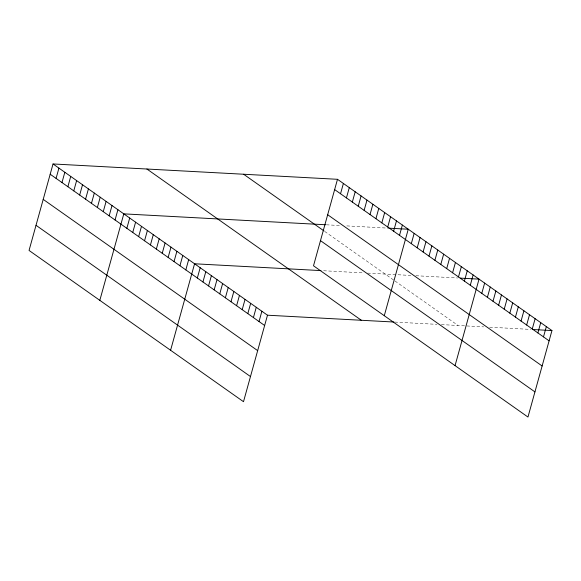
<?xml version="1.0" encoding="UTF-8"?>
<svg xmlns="http://www.w3.org/2000/svg" width="581" height="581" viewBox="0 0 581 581"><rect width="100%" height="100%" fill="white"/><g stroke="black" fill="none" stroke-linecap="round" stroke-linejoin="round"><path stroke-width="0.44" stroke-dasharray="2.9 2.18" d="M326.34 224.796L339.994 225.537M346.821 225.9L387.781 228.115M323.617 270.746L364.062 272.925M367.577 273.121L410.767 275.445M415.887 275.728L457.697 277.979M394.775 322.077L436.977 324.351M441.371 324.59L483.682 326.871M489.652 327.197L530.613 329.405M324.714 231.434L394.281 280.492M394.978 280.986L458.075 325.491"/><path stroke-width="0.87" d="M53.038 163.958L29.05 250.44L243.504 401.696L267.492 315.207L53.038 163.958L337.496 179.304L551.95 330.56L527.962 417.042L313.508 265.793L337.496 179.304M56.081 178.396L58.935 168.112M61.978 182.557L64.832 172.274M67.875 186.712L70.729 176.435M73.772 190.873L76.627 180.597M79.67 195.034L82.524 184.751M85.567 199.196L88.421 188.912M91.464 203.35L94.318 193.074M97.361 207.511L100.215 197.235M103.258 211.673L106.112 201.389M109.163 215.827L112.01 205.551M115.06 219.988L117.907 209.712M99.823 300.355L123.804 213.866L325.483 224.753M126.854 228.311L129.701 218.028M132.751 232.465L135.598 222.189M138.648 236.627L141.495 226.35M144.546 240.788L147.392 230.504M150.443 244.95L153.29 234.666M156.34 249.104L159.187 238.827M162.237 253.265L165.091 242.989M168.134 257.427L170.988 247.143M174.031 261.581L176.885 251.304M179.928 265.742L182.783 255.466M185.826 269.904L188.68 259.62M170.589 350.27L194.577 263.781L320.981 270.601M197.337 278.016L200.184 267.739M202.943 281.974L205.79 271.697M208.55 285.932L211.404 275.648M214.157 289.883L217.011 279.606M219.771 293.841L222.617 283.564M225.377 297.799L228.231 287.515M230.984 301.75L233.838 291.473M236.598 305.708L239.445 295.431M242.204 309.666L245.051 299.382M247.811 313.624L250.665 303.34M253.425 317.575L256.272 307.298M259.032 321.533L261.878 311.249M340.539 193.742L343.393 183.465M346.436 197.903L349.29 187.627M352.333 202.065L355.187 191.781M358.237 206.226L361.084 195.942M364.134 210.38L366.981 200.104M370.032 214.542L372.879 204.265M375.929 218.703L378.776 208.419M381.826 222.864L384.673 212.581M387.723 227.018L390.57 216.742M393.62 231.18L396.467 220.903M399.517 235.341L402.364 225.058M384.281 315.708L408.261 229.219L388.638 228.159M411.312 243.657L414.166 233.38M417.209 247.818L420.063 237.535M423.106 251.98L425.96 241.696M429.003 256.134L431.857 245.857M434.9 260.295L437.754 250.019M440.797 264.457L443.652 254.173M446.695 268.618L449.549 258.334M452.592 272.772L455.446 262.496M458.489 276.934L461.343 266.657M464.386 281.095L467.24 270.811M470.283 285.249L473.137 274.973M455.054 365.616L479.034 279.134L460.261 278.117M481.794 293.369L484.641 283.085M487.401 297.327L490.255 287.043M493.008 301.278L495.862 291.001M498.621 305.236L501.468 294.959M504.228 309.194L507.082 298.91M509.835 313.144L512.689 302.868M515.449 317.103L518.296 306.826M521.055 321.061L523.902 310.777M526.662 325.011L529.516 314.735M532.276 328.969L535.123 318.693M537.883 332.928L540.729 322.644M543.489 336.878L546.343 326.602M267.492 315.207L393.896 322.027M532.319 329.5L551.95 330.56M334.641 189.588L549.096 340.836M327.669 214.73L542.124 365.986M243.621 174.242L323.98 230.911M320.487 240.643L534.941 391.899M146.906 169.02L361.36 320.276M50.184 174.235L264.638 325.491M43.212 199.385L257.666 350.633M36.022 225.297L250.476 376.546"/></g></svg>
